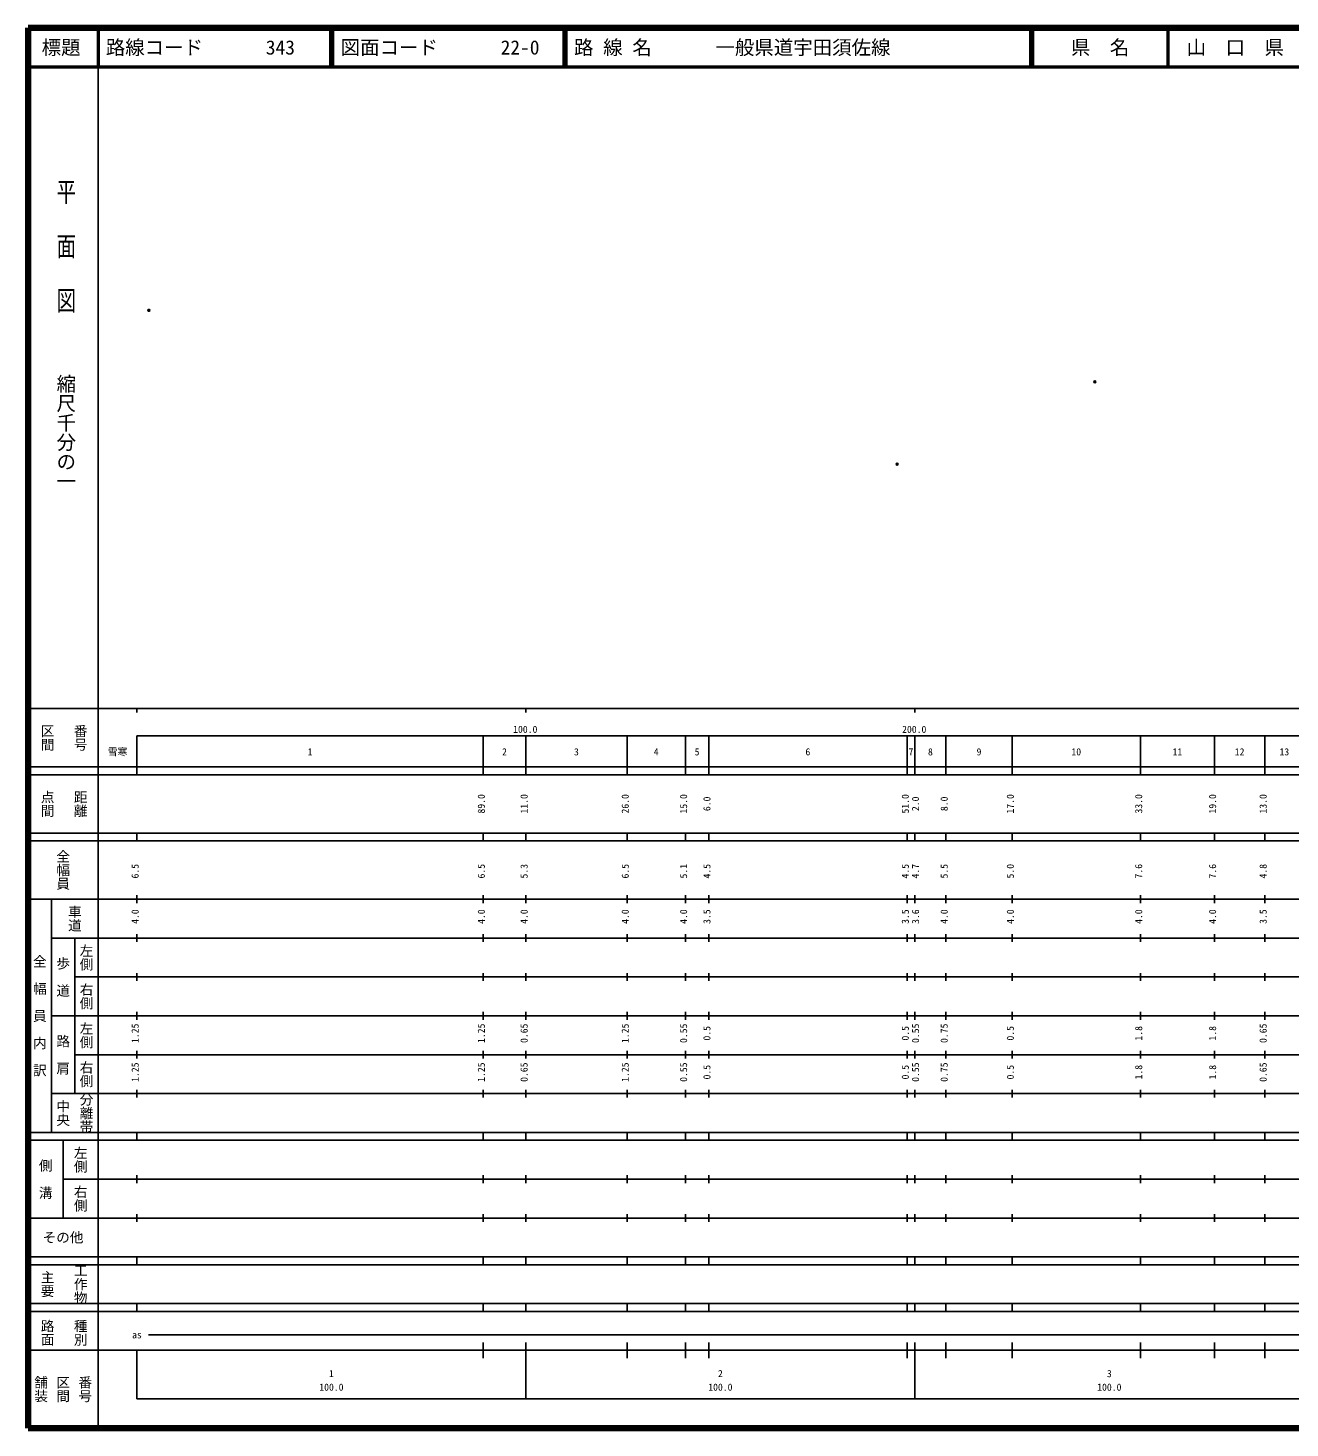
# Model space of a CAD drawing. Units: millimetres on the paper. Extents: x 40 to 680, y 20 to 380.
# Drawn here: x 40 to 364.4, y 20 to 380 of the extents above; entities that cross this region are included whole.
import ezdxf
from ezdxf.enums import TextEntityAlignment as Align

# ---------------------------------------------------------------- set-up
doc = ezdxf.new("R2010")
doc.units = ezdxf.units.MM
doc.header["$PDMODE"] = 32
doc.header["$PDSIZE"] = 0.5
doc.layers.add('M-OTRS', color=6, linetype='Continuous')
doc.layers.add('M-TTL-TXT', color=7, linetype='Continuous')
for name, color, linetype, lineweight in [('M-TTL', 2, 'Continuous', 140), ('M-TTL-BAND', 7, 'Continuous', 25), ('M-TTL-LINE', 7, 'Continuous', 50)]:
    doc.layers.add(name, color=color, linetype=linetype, lineweight=lineweight)
doc.styles.add('@ＭＳ ゴシック', font='')
doc.styles.add('ＭＳ ゴシック', font='')
doc.styles.get('@ＭＳ ゴシック').set_extended_font_data('@MS Gothic')
doc.styles.get('ＭＳ ゴシック').set_extended_font_data('MS Gothic')

msp = doc.modelspace()

# ---------------------------------------------------------------- linework, layer by layer
at = {"layer": 'M-OTRS'}
for p in [(71.097, 307.401), (314.27, 289.006), (263.436, 267.861)]:
    msp.add_point(p, dxfattribs=at)
at = {"layer": 'M-TTL'}
for p, q in [((40, 380), (40, 20)), ((680, 380), (40, 380)), ((40, 20), (680, 20))]:
    msp.add_line(p, q, dxfattribs=at)
at = {"layer": 'M-TTL-BAND'}
for p, q in [((58, 370), (58, 20)), ((40, 205), (579, 205)), ((68, 205), (68, 204)), ((168, 205), (168, 204)), ((268, 205), (268, 204)), ((68, 198), (579, 198)), ((68, 198), (68, 188)), ((157, 188), (157, 198)), ((168, 188), (168, 198)), ((194, 188), (194, 198)), ((209, 188), (209, 198)), ((215, 188), (215, 198)), ((266, 188), (266, 198)), ((268, 188), (268, 198)), ((276, 188), (276, 198)), ((293, 188), (293, 198)), ((326, 188), (326, 198)), ((345, 188), (345, 198)), ((358, 188), (358, 198)), ((40, 190), (579, 190)), ((40, 188), (579, 188)), ((40, 173), (579, 173)), ((68, 171), (68, 173)), ((157, 171), (157, 173)), ((168, 171), (168, 173)), ((194, 171), (194, 173)), ((209, 171), (209, 173)), ((215, 171), (215, 173)), ((266, 171), (266, 173)), ((268, 171), (268, 173)), ((276, 171), (276, 173)), ((293, 171), (293, 173)), ((326, 171), (326, 173)), ((345, 171), (345, 173)), ((358, 171), (358, 173)), ((40, 171), (579, 171)), ((40, 156), (579, 156)), ((46, 96), (46, 156)), ((68, 155), (68, 157)), ((157, 155), (157, 157)), ((168, 155), (168, 157)), ((194, 155), (194, 157)), ((209, 155), (209, 157)), ((215, 155), (215, 157)), ((266, 155), (266, 157)), ((268, 155), (268, 157)), ((276, 155), (276, 157)), ((293, 155), (293, 157)), ((326, 155), (326, 157)), ((345, 155), (345, 157)), ((358, 155), (358, 157)), ((46, 146), (579, 146)), ((52, 146), (52, 106)), ((68, 145), (68, 147)), ((157, 145), (157, 147)), ((168, 145), (168, 147)), ((194, 145), (194, 147)), ((209, 145), (209, 147)), ((215, 145), (215, 147)), ((266, 145), (266, 147)), ((268, 145), (268, 147)), ((276, 145), (276, 147)), ((293, 145), (293, 147)), ((326, 145), (326, 147)), ((345, 145), (345, 147)), ((358, 145), (358, 147)), ((68, 135), (68, 137)), ((157, 135), (157, 137)), ((168, 135), (168, 137)), ((194, 135), (194, 137)), ((209, 135), (209, 137)), ((215, 135), (215, 137)), ((266, 135), (266, 137)), ((268, 135), (268, 137)), ((276, 135), (276, 137)), ((293, 135), (293, 137)), ((326, 135), (326, 137)), ((345, 135), (345, 137)), ((358, 135), (358, 137)), ((52, 136), (579, 136)), ((46, 126), (579, 126)), ((68, 125), (68, 127)), ((157, 125), (157, 127)), ((168, 125), (168, 127)), ((194, 125), (194, 127)), ((209, 125), (209, 127)), ((215, 125), (215, 127)), ((266, 125), (266, 127)), ((268, 125), (268, 127)), ((276, 125), (276, 127)), ((293, 125), (293, 127)), ((326, 125), (326, 127)), ((345, 125), (345, 127)), ((358, 125), (358, 127)), ((52, 116), (579, 116)), ((68, 115), (68, 117)), ((157, 115), (157, 117)), ((168, 115), (168, 117)), ((194, 115), (194, 117)), ((209, 115), (209, 117)), ((215, 115), (215, 117)), ((266, 115), (266, 117)), ((268, 115), (268, 117)), ((276, 115), (276, 117)), ((293, 115), (293, 117)), ((326, 115), (326, 117)), ((345, 115), (345, 117)), ((358, 115), (358, 117)), ((46, 106), (579, 106)), ((68, 105), (68, 107)), ((157, 105), (157, 107)), ((168, 105), (168, 107)), ((194, 105), (194, 107)), ((209, 105), (209, 107)), ((215, 105), (215, 107)), ((266, 105), (266, 107)), ((268, 105), (268, 107)), ((276, 105), (276, 107)), ((293, 105), (293, 107)), ((326, 105), (326, 107)), ((345, 105), (345, 107)), ((358, 105), (358, 107)), ((40, 96), (579, 96)), ((40, 94), (579, 94)), ((49, 94), (49, 74)), ((68, 94), (68, 96)), ((157, 94), (157, 96)), ((168, 94), (168, 96)), ((194, 94), (194, 96)), ((209, 94), (209, 96)), ((215, 94), (215, 96)), ((266, 94), (266, 96)), ((268, 94), (268, 96)), ((276, 94), (276, 96)), ((293, 94), (293, 96)), ((326, 94), (326, 96)), ((345, 94), (345, 96)), ((358, 94), (358, 96)), ((49, 84), (579, 84)), ((68, 83), (68, 85)), ((157, 83), (157, 85)), ((168, 83), (168, 85)), ((194, 83), (194, 85)), ((209, 83), (209, 85)), ((215, 83), (215, 85)), ((266, 83), (266, 85)), ((268, 83), (268, 85)), ((276, 83), (276, 85)), ((293, 83), (293, 85)), ((326, 83), (326, 85)), ((345, 83), (345, 85)), ((358, 83), (358, 85)), ((40, 74), (579, 74)), ((68, 73), (68, 75)), ((157, 73), (157, 75)), ((168, 73), (168, 75)), ((194, 73), (194, 75)), ((209, 73), (209, 75)), ((215, 73), (215, 75)), ((266, 73), (266, 75)), ((268, 73), (268, 75)), ((276, 73), (276, 75)), ((293, 73), (293, 75)), ((326, 73), (326, 75)), ((345, 73), (345, 75)), ((358, 73), (358, 75)), ((40, 64), (579, 64)), ((40, 62), (579, 62)), ((68, 62), (68, 64)), ((157, 62), (157, 64)), ((168, 62), (168, 64)), ((194, 62), (194, 64)), ((209, 62), (209, 64)), ((215, 62), (215, 64)), ((266, 62), (266, 64)), ((268, 62), (268, 64)), ((276, 62), (276, 64)), ((293, 62), (293, 64)), ((326, 62), (326, 64)), ((345, 62), (345, 64)), ((358, 62), (358, 64)), ((40, 52), (579, 52)), ((68, 50), (68, 52)), ((157, 50), (157, 52)), ((168, 50), (168, 52)), ((194, 50), (194, 52)), ((209, 50), (209, 52)), ((215, 50), (215, 52)), ((266, 50), (266, 52)), ((268, 50), (268, 52)), ((276, 50), (276, 52)), ((293, 50), (293, 52)), ((326, 50), (326, 52)), ((345, 50), (345, 52)), ((358, 50), (358, 52)), ((40, 50), (579, 50)), ((71, 44), (500.5, 44)), ((40, 40), (579, 40)), ((68, 40), (68, 27.5)), ((157, 38), (157, 42)), ((168, 27.5), (168, 42)), ((194, 38), (194, 42)), ((209, 38), (209, 42)), ((215, 38), (215, 42)), ((266, 38), (266, 42)), ((268, 27.5), (268, 42)), ((276, 38), (276, 42)), ((293, 38), (293, 42)), ((326, 38), (326, 42)), ((345, 38), (345, 42)), ((358, 38), (358, 42)), ((68, 27.5), (579, 27.5))]:
    msp.add_line(p, q, dxfattribs=at)
at = {"layer": 'M-TTL-LINE'}
for p, q in [((58, 380), (58, 370)), ((117.75, 380), (117.75, 370)), ((118.25, 380), (118.25, 370)), ((177.75, 380), (177.75, 370)), ((178.25, 380), (178.25, 370)), ((297.75, 380), (297.75, 370)), ((298.25, 380), (298.25, 370)), ((333, 380), (333, 370)), ((40, 370), (680, 370))]:
    msp.add_line(p, q, dxfattribs=at)

# ---------------------------------------------------------------- texts
at = {"layer": 'M-TTL-BAND', "style": '@ＭＳ ゴシック', "width": 1.4}
msp.add_text('平  面  図', height=3.666, rotation=270, dxfattribs=at).set_placement((49.777, 306.475), align=Align.MIDDLE_RIGHT)
at = {"layer": 'M-TTL-BAND', "style": '@ＭＳ ゴシック'}
msp.add_text('縮尺千分の一', height=3.666, rotation=270, dxfattribs=at).set_placement((49.777, 261.03), align=Align.MIDDLE_RIGHT)
for s, p in [('区間', (45, 197.5)), ('番号', (53.5, 197.5)), ('点間', (45, 180.5)), ('距離', (53.5, 180.5)), ('全幅員', (49, 163.5)), ('車道', (52, 151)), ('左側', (55, 141)), ('全\u3000幅\u3000員\u3000内\u3000訳', (43, 126)), ('歩\u3000道', (49, 136)), ('右側', (55, 131)), ('左側', (55, 121)), ('路\u3000肩', (49, 116)), ('右側', (55, 111)), ('分離帯', (55, 101)), ('中央', (49, 101)), ('左側', (53.5, 89)), ('側\u3000溝', (44.5, 84)), ('右側', (53.5, 79)), ('工作物', (53.5, 57)), ('主要', (45, 57)), ('路面', (45, 44.5)), ('種別', (53.5, 44.5)), ('舗装', (43.333, 30)), ('区間', (49, 30)), ('番号', (54.667, 30))]:
    msp.add_text(s, height=2.566, rotation=270, dxfattribs=at).set_placement(p, align=Align.MIDDLE_CENTER)
at = {"layer": 'M-TTL-BAND', "style": 'ＭＳ ゴシック'}
for s, p in [('100.0', (167.844, 198.195)), ('200.0', (267.844, 198.195)), ('雪寒', (63.023, 192.405)), ('1', (112.5, 192.405)), ('2', (162.5, 192.405)), ('3', (181, 192.405)), ('4', (201.5, 192.405)), ('5', (212, 192.405)), ('6', (240.5, 192.405)), ('7', (267, 192.405)), ('8', (272, 192.405)), ('9', (284.5, 192.405)), ('10', (309.5, 192.405)), ('11', (335.5, 192.405)), ('12', (351.5, 192.405)), ('13', (363, 192.405)), ('as', (68, 42.5)), ('1', (118, 32.523)), ('2', (218, 32.523)), ('3', (318, 32.523)), ('100.0', (118, 29.033)), ('100.0', (218, 29.033)), ('100.0', (318, 29.033))]:
    msp.add_text(s, height=1.833, dxfattribs=at).set_placement(p, align=Align.BOTTOM_CENTER)
for s, p in [('89.0', (158, 180.5)), ('11.0', (169, 180.5)), ('26.0', (195, 180.5)), ('15.0', (210, 180.5)), ('6.0', (216, 180.5)), ('51.0', (267, 180.5)), ('2.0', (269.628, 180.5)), ('8.0', (277, 180.5)), ('17.0', (294, 180.5)), ('33.0', (327, 180.5)), ('19.0', (346, 180.5)), ('13.0', (359, 180.5)), ('6.5', (69, 163.174)), ('6.5', (158, 163.174)), ('5.3', (169, 163.174)), ('6.5', (195, 163.174)), ('5.1', (210, 163.174)), ('4.5', (216, 163.174)), ('4.5', (267, 163.174)), ('4.7', (269.628, 163.174)), ('5.5', (277, 163.174)), ('5.0', (294, 163.174)), ('7.6', (327, 163.174)), ('7.6', (346, 163.174)), ('4.8', (359, 163.174)), ('4.0', (69, 151.5)), ('4.0', (158, 151.5)), ('4.0', (169, 151.5)), ('4.0', (195, 151.5)), ('4.0', (210, 151.5)), ('3.5', (216, 151.5)), ('3.5', (267, 151.5)), ('3.6', (269.628, 151.5)), ('4.0', (277, 151.5)), ('4.0', (294, 151.5)), ('4.0', (327, 151.5)), ('4.0', (346, 151.5)), ('3.5', (359, 151.5)), ('1.25', (69, 121.5)), ('1.25', (158, 121.5)), ('0.65', (169, 121.5)), ('1.25', (195, 121.5)), ('0.55', (210, 121.5)), ('0.5', (216, 121.5)), ('0.5', (267, 121.5)), ('0.55', (269.628, 121.5)), ('0.75', (277, 121.5)), ('0.5', (294, 121.5)), ('1.8', (327, 121.5)), ('1.8', (346, 121.5)), ('0.65', (359, 121.5)), ('1.25', (69, 111.5)), ('1.25', (158, 111.5)), ('0.65', (169, 111.5)), ('1.25', (195, 111.5)), ('0.55', (210, 111.5)), ('0.5', (216, 111.5)), ('0.5', (267, 111.5)), ('0.55', (269.628, 111.5)), ('0.75', (277, 111.5)), ('0.5', (294, 111.5)), ('1.8', (327, 111.5)), ('1.8', (346, 111.5)), ('0.65', (359, 111.5))]:
    msp.add_text(s, height=1.833, rotation=90, dxfattribs=at).set_placement(p, align=Align.BOTTOM_CENTER)
msp.add_text('その他', height=2.566, dxfattribs=at).set_placement((49, 69), align=Align.MIDDLE_CENTER)
at = {"layer": 'M-TTL-TXT', "style": 'ＭＳ ゴシック'}
for s, p in [('標題', (48.5, 375)), ('県\u3000名', (315.625, 375)), ('山\u3000口\u3000県', (350.375, 375))]:
    msp.add_text(s, height=3.666, dxfattribs=at).set_placement(p, align=Align.MIDDLE_CENTER)
for s, p in [('路線コード', (60, 375)), ('343', (101.142, 375)), ('図面コード', (120.38, 375)), ('22-0', (161.521, 375)), ('路 線 名', (180.38, 375)), ('一般県道宇田須佐線', (216.734, 375))]:
    msp.add_text(s, height=3.666, dxfattribs=at).set_placement(p, align=Align.MIDDLE_LEFT)

doc.saveas('drawing.dxf')
